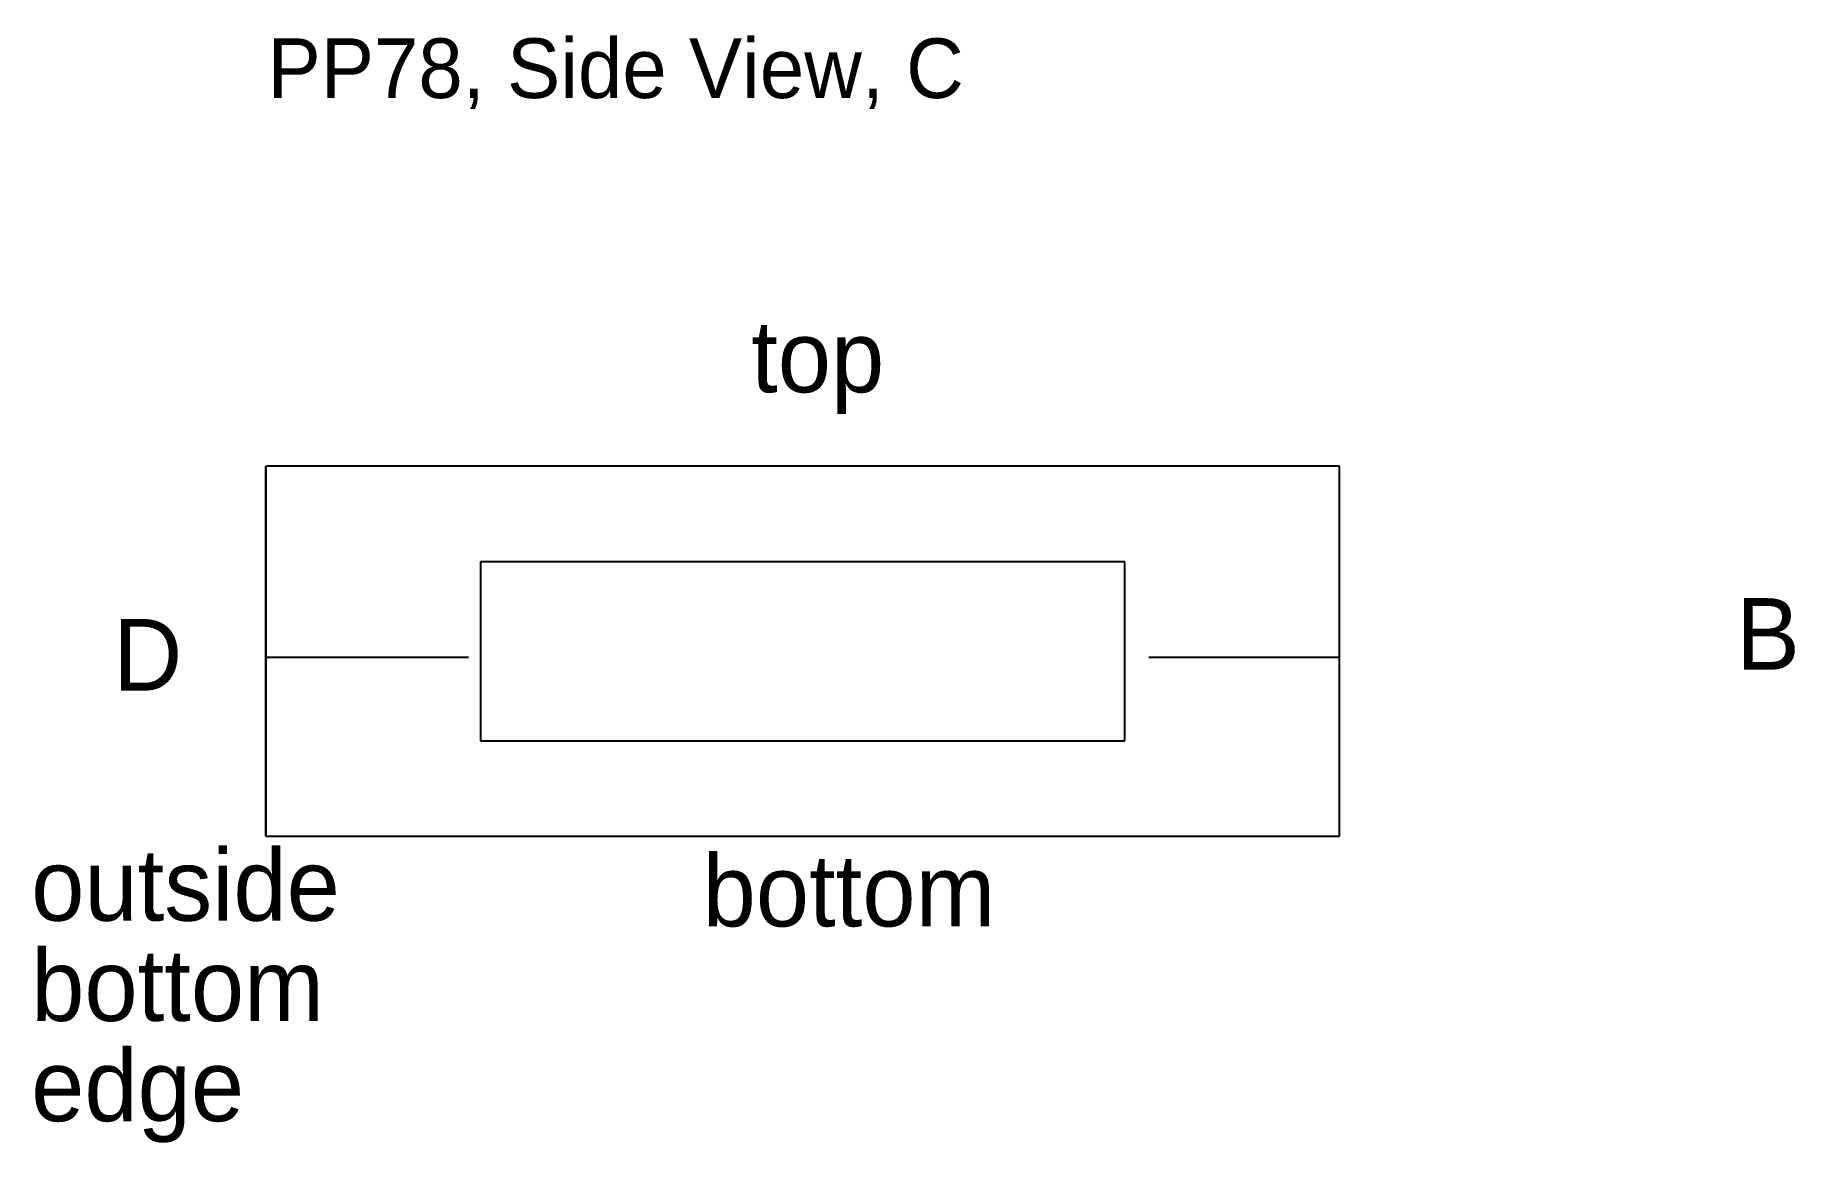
# Model space of a CAD drawing. Header units: millimetres. Extents: x -19 to 128, y -26 to 67.
import ezdxf

# ---------------------------------------------------------------- set-up
doc = ezdxf.new("R2010")
doc.units = ezdxf.units.MM
doc.layers.add('default', color=7, linetype='CONTINUOUS')

msp = doc.modelspace()

# ---------------------------------------------------------------- linework, layer by layer
at = {"layer": 'default', "color": 7, "linetype": 'CONTINUOUS'}
for p, q in [((0, 31), (0, 0)), ((90, 31), (0, 31)), ((0, 0), (0, 31)), ((90, 0), (90, 31)), ((72, 23), (18, 23)), ((18, 23), (18, 8)), ((72, 8), (72, 23)), ((0, 15), (17, 15)), ((74, 15), (90, 15)), ((18, 8), (72, 8)), ((0, 0), (90, 0))]:
    msp.add_line(p, q, dxfattribs=at)

# ---------------------------------------------------------------- texts
for s, height, p in [('PP78, Side View, C', 5, (0.155781, 61.852255)), ('top', 6, (40.684932, 37.197652)), ('B', 6, (123.217221, 13.949119)), ('D', 6, (-12.786693, 12.205479)), ('outside', 6, (-19.652644, -7.074952)), ('bottom', 6, (36.616438, -7.555773)), ('bottom', 6, (-19.652644, -15.474952)), ('edge', 6, (-19.652644, -23.874952))]:
    msp.add_text(s, height=height, dxfattribs=at).set_placement(p)

doc.saveas('drawing.dxf')
